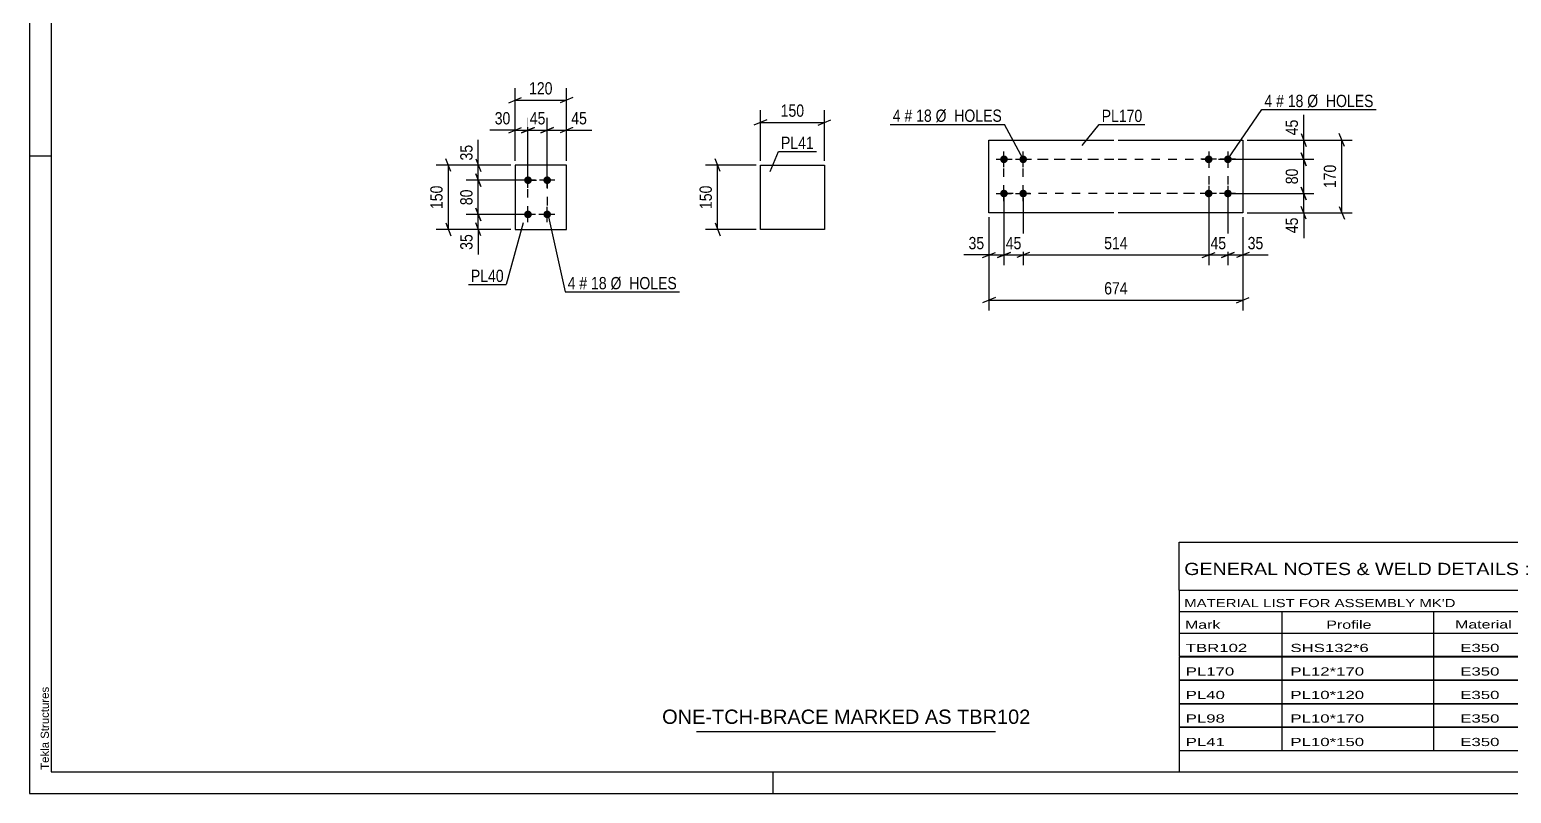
# Model space of a CAD drawing. Header units: millimetres. Extents: x 0 to 594, y 0 to 420.
# Drawn here: x 0 to 346.7, y 0 to 178.6 of the extents above; entities that cross this region are included whole.
import ezdxf

# ---------------------------------------------------------------- set-up
doc = ezdxf.new("R2010")
doc.units = ezdxf.units.MM
doc.linetypes.add('DXK_LINE_DOT2', pattern=[3.9198, 1.9599, -1.9599])
doc.styles.add('Arial', font='ARIAL.TTF', dxfattribs={"height": 0.2})
doc.styles.add('Arial Narrow', font='ARIALN.TTF', dxfattribs={"height": 0.2})

# ---------------------------------------------------------------- blocks, each defined once
blk = doc.blocks.new('Unknown-580874476-1129')
at = {"color": 5, "linetype": 'Continuous'}
for p, q in [((0, 420), (0, 0)), ((5, 415), (5, 5)), ((5, 149), (0, 149)), ((5, 5), (589, 5)), ((174, 0), (174, 5)), ((0, 0), (594, 0))]:
    blk.add_line(p, q, dxfattribs=at)
at = {"color": 174, "linetype": 'Continuous', "style": 'Arial'}
blk.add_text('Tekla Structures', height=1.9102, rotation=90, dxfattribs=at).set_placement((4.5, 5.5))
blk = doc.blocks.new('Part-580874476-3673 - 3672')
at = {"color": 2, "linetype": 'Continuous'}
for p, q in [((224.47, 152.8), (253.67, 152.8)), ((224.47, 135.8), (224.47, 152.8)), ((254.67, 152.8), (283.87, 152.8)), ((283.87, 152.8), (283.87, 135.8)), ((253.67, 135.8), (224.47, 135.8)), ((283.87, 135.8), (254.67, 135.8))]:
    blk.add_line(p, q, dxfattribs=at)
blk = doc.blocks.new('Bolt-580874476-3674 - 3672')
at = {"linetype": 'Continuous'}
for points in [[(275.87, 147.4, -1), (275.87, 149.2, -1)], [(280.37, 147.4, -1), (280.37, 149.2, -1)], [(275.87, 139.4, -1), (275.87, 141.2, -1)], [(280.37, 139.4, -1), (280.37, 141.2, -1)]]:
    blk.add_hatch(color=1, dxfattribs=at).paths.add_polyline_path(points)
at = {"color": 1, "linetype": 'Continuous'}
for p, q in [((275.87, 150.1), (275.87, 146.5)), ((280.37, 150.1), (280.37, 146.5)), ((277.67, 148.3), (274.07, 148.3)), ((282.17, 148.3), (278.57, 148.3)), ((277.67, 140.3), (274.07, 140.3)), ((275.87, 142.1), (275.87, 138.5)), ((282.17, 140.3), (278.57, 140.3)), ((280.37, 142.1), (280.37, 138.5))]:
    blk.add_line(p, q, dxfattribs=at)
blk = doc.blocks.new('Bolt-580874476-3675 - 3672')
at = {"linetype": 'Continuous'}
for points in [[(227.97, 149.2, -1), (227.97, 147.4, -1)], [(232.47, 149.2, -1), (232.47, 147.4, -1)], [(227.97, 141.2, -1), (227.97, 139.4, -1)], [(232.47, 141.2, -1), (232.47, 139.4, -1)]]:
    blk.add_hatch(color=1, dxfattribs=at).paths.add_polyline_path(points)
at = {"color": 1, "linetype": 'Continuous'}
for p, q in [((227.97, 146.5), (227.97, 150.1)), ((232.47, 146.5), (232.47, 150.1)), ((226.17, 148.3), (229.77, 148.3)), ((230.67, 148.3), (234.27, 148.3)), ((226.17, 140.3), (229.77, 140.3)), ((227.97, 138.5), (227.97, 142.1)), ((230.67, 140.3), (234.27, 140.3)), ((232.47, 138.5), (232.47, 142.1))]:
    blk.add_line(p, q, dxfattribs=at)
blk = doc.blocks.new('Part-580874476-1555 - 1539')
at = {"color": 2, "linetype": 'Continuous'}
for p, q in [((113.6, 146.91), (113.6, 131.91)), ((125.6, 146.91), (113.6, 146.91)), ((125.6, 131.91), (125.6, 146.91)), ((113.6, 131.91), (125.6, 131.91))]:
    blk.add_line(p, q, dxfattribs=at)
blk = doc.blocks.new('Bolt-580874476-1560 - 1539')
at = {"linetype": 'Continuous'}
for points in [[(116.6, 142.51, -1), (116.6, 144.31, -1)], [(121.1, 142.51, -1), (121.1, 144.31, -1)], [(116.6, 134.51, -1), (116.6, 136.31, -1)], [(121.1, 134.51, -1), (121.1, 136.31, -1)]]:
    blk.add_hatch(color=1, dxfattribs=at).paths.add_polyline_path(points)
at = {"color": 1, "linetype": 'Continuous'}
for p, q in [((118.4, 143.41), (114.8, 143.41)), ((116.6, 141.61), (116.6, 145.21)), ((122.9, 143.41), (119.3, 143.41)), ((121.1, 141.61), (121.1, 145.21)), ((118.4, 135.41), (114.8, 135.41)), ((116.6, 133.61), (116.6, 137.21)), ((122.9, 135.41), (119.3, 135.41)), ((121.1, 133.61), (121.1, 137.21))]:
    blk.add_line(p, q, dxfattribs=at)
blk = doc.blocks.new('Part-580874476-1515 - 1499')
at = {"color": 2, "linetype": 'Continuous'}
for p, q in [((170.97, 146.91), (185.97, 146.91)), ((170.97, 131.91), (170.97, 146.91)), ((185.97, 146.91), (185.97, 131.91)), ((185.97, 131.91), (170.97, 131.91))]:
    blk.add_line(p, q, dxfattribs=at)
blk = doc.blocks.new('Rectangle-580874476-3849 - 3672')
at = {"color": 1, "linetype": 'DXK_LINE_DOT2'}
for p, q in [((227.97, 148.3), (253.67, 148.3)), ((227.97, 140.3), (227.97, 148.3)), ((254.67, 148.3), (280.37, 148.3)), ((280.37, 148.3), (280.37, 140.3)), ((253.67, 140.3), (227.97, 140.3)), ((280.37, 140.3), (254.67, 140.3))]:
    blk.add_line(p, q, dxfattribs=at)
blk = doc.blocks.new('Rectangle-580874476-1669 - 1539')
at = {"color": 1, "linetype": 'DXK_LINE_DOT2'}
blk.add_lwpolyline([(116.6, 143.41), (121.1, 143.41), (121.1, 135.41), (116.6, 135.41), (116.6, 143.41)], close=True, dxfattribs=at)
blk = doc.blocks.new('Rectangle-580874476-3859 - 3672')
at = {"color": 1, "linetype": 'DXK_LINE_DOT2'}
for p, q in [((232.47, 148.3), (253.67, 148.3)), ((232.47, 140.3), (232.47, 148.3)), ((254.67, 148.3), (275.87, 148.3)), ((275.87, 148.3), (275.87, 140.3)), ((253.67, 140.3), (232.47, 140.3)), ((275.87, 140.3), (254.67, 140.3))]:
    blk.add_line(p, q, dxfattribs=at)
blk = doc.blocks.new('StraightDimension-580874476-3680 - 3672')
at = {"color": 7, "linetype": 'Continuous'}
for p, q in [((280.37, 139.3), (280.37, 123.52)), ((283.87, 134.8), (283.87, 123.52)), ((278.87, 125.32), (281.87, 126.52)), ((280.37, 125.92), (283.87, 125.92)), ((285.37, 126.52), (282.37, 125.32))]:
    blk.add_line(p, q, dxfattribs=at)
at = {"color": 0}
blk.add_wipeout([(289.25, 126.67), (289.25, 130.87), (284.4, 130.87), (284.4, 126.67)], dxfattribs=at)
at = {"color": 7, "linetype": 'Continuous'}
blk.add_line((283.87, 125.92), (289.78, 125.92), dxfattribs=at)
blk.add_line((283.87, 125.92), (289.78, 125.92), dxfattribs=at)
at = {"color": 3, "style": 'Arial Narrow'}
blk.add_text('35', height=2.863, dxfattribs=at).set_placement((285, 127.27))
blk = doc.blocks.new('StraightDimension-580874476-3681 - 3672')
at = {"color": 7, "linetype": 'Continuous'}
for p, q in [((275.87, 139.3), (275.87, 123.52)), ((280.37, 139.3), (280.37, 123.52)), ((274.37, 125.32), (277.37, 126.52)), ((275.87, 125.92), (280.37, 125.92)), ((281.87, 126.52), (278.87, 125.32))]:
    blk.add_line(p, q, dxfattribs=at)
at = {"color": 0}
blk.add_wipeout([(280.55, 126.67), (280.55, 130.87), (275.7, 130.87), (275.7, 126.67)], dxfattribs=at)
at = {"color": 3, "style": 'Arial Narrow'}
blk.add_text('45', height=2.863, dxfattribs=at).set_placement((276.3, 127.27))
blk = doc.blocks.new('StraightDimension-580874476-3682 - 3672')
at = {"color": 7, "linetype": 'Continuous'}
for p, q in [((232.47, 139.3), (232.47, 123.52)), ((275.87, 139.3), (275.87, 123.52)), ((233.97, 126.52), (230.97, 125.32)), ((232.47, 125.92), (275.87, 125.92)), ((274.37, 125.32), (277.37, 126.52))]:
    blk.add_line(p, q, dxfattribs=at)
at = {"color": 0}
blk.add_wipeout([(257.52, 126.67), (257.52, 130.87), (250.83, 130.87), (250.83, 126.67)], dxfattribs=at)
at = {"color": 3, "style": 'Arial Narrow'}
blk.add_text('514', height=2.863, dxfattribs=at).set_placement((251.43, 127.27))
blk = doc.blocks.new('StraightDimension-580874476-3683 - 3672')
at = {"color": 7, "linetype": 'Continuous'}
for p, q in [((227.97, 139.3), (227.97, 123.52)), ((232.47, 139.3), (232.47, 123.52)), ((226.47, 125.32), (229.47, 126.52)), ((227.97, 125.92), (232.47, 125.92)), ((233.97, 126.52), (230.97, 125.32))]:
    blk.add_line(p, q, dxfattribs=at)
at = {"color": 0}
blk.add_wipeout([(232.65, 126.67), (232.65, 130.87), (227.8, 130.87), (227.8, 126.67)], dxfattribs=at)
at = {"color": 3, "style": 'Arial Narrow'}
blk.add_text('45', height=2.863, dxfattribs=at).set_placement((228.4, 127.27))
blk = doc.blocks.new('StraightDimension-580874476-3684 - 3672')
at = {"color": 7, "linetype": 'Continuous'}
for p, q in [((227.97, 139.3), (227.97, 123.52)), ((224.47, 134.8), (224.47, 123.52)), ((222.97, 125.32), (225.97, 126.52)), ((224.47, 125.92), (227.97, 125.92)), ((229.47, 126.52), (226.47, 125.32))]:
    blk.add_line(p, q, dxfattribs=at)
at = {"color": 0}
blk.add_wipeout([(223.95, 126.67), (223.95, 130.87), (219.09, 130.87), (219.09, 126.67)], dxfattribs=at)
at = {"color": 7, "linetype": 'Continuous'}
blk.add_line((224.47, 125.92), (218.57, 125.92), dxfattribs=at)
blk.add_line((224.47, 125.92), (218.57, 125.92), dxfattribs=at)
at = {"color": 3, "style": 'Arial Narrow'}
blk.add_text('35', height=2.863, dxfattribs=at).set_placement((219.69, 127.27))
blk = doc.blocks.new('StraightDimension-580874476-3700 - 3672')
at = {"color": 7, "linetype": 'Continuous'}
for p, q in [((224.47, 134.8), (224.47, 112.95)), ((283.87, 134.8), (283.87, 112.95)), ((225.97, 115.95), (222.97, 114.75)), ((224.47, 115.35), (283.87, 115.35)), ((282.37, 114.75), (285.37, 115.95))]:
    blk.add_line(p, q, dxfattribs=at)
at = {"color": 0}
blk.add_wipeout([(257.52, 116.1), (257.52, 120.3), (250.83, 120.3), (250.83, 116.1)], dxfattribs=at)
at = {"color": 3, "style": 'Arial Narrow'}
blk.add_text('674', height=2.863, dxfattribs=at).set_placement((251.43, 116.7))
blk = doc.blocks.new('StraightDimension-580874476-3720 - 3672')
at = {"color": 7, "linetype": 'Continuous'}
for p, q in [((284.87, 152.8), (309.42, 152.8)), ((307.62, 151.3), (306.42, 154.3)), ((307.02, 135.8), (307.02, 152.8)), ((284.87, 135.8), (309.42, 135.8)), ((306.42, 137.3), (307.62, 134.3))]:
    blk.add_line(p, q, dxfattribs=at)
at = {"color": 0}
blk.add_wipeout([(306.27, 147.64), (302.07, 147.64), (302.07, 140.96), (306.27, 140.96)], dxfattribs=at)
at = {"color": 3, "style": 'Arial Narrow'}
blk.add_text('170', height=2.863, rotation=90.0002, dxfattribs=at).set_placement((305.67, 141.56))
blk = doc.blocks.new('StraightDimension-580874476-3822 - 3672')
at = {"color": 7, "linetype": 'Continuous'}
for p, q in [((284.87, 152.8), (300.51, 152.8)), ((297.51, 154.3), (298.71, 151.3)), ((298.11, 148.3), (298.11, 152.8)), ((298.71, 146.8), (297.51, 149.8)), ((281.37, 148.3), (300.51, 148.3))]:
    blk.add_line(p, q, dxfattribs=at)
at = {"color": 0}
blk.add_wipeout([(297.36, 158.18), (293.16, 158.18), (293.16, 153.32), (297.36, 153.32)], dxfattribs=at)
at = {"color": 7, "linetype": 'Continuous'}
blk.add_line((298.11, 152.8), (298.11, 158.71), dxfattribs=at)
blk.add_line((298.11, 152.8), (298.11, 158.71), dxfattribs=at)
at = {"color": 3, "style": 'Arial Narrow'}
blk.add_text('45', height=2.863, rotation=90.0002, dxfattribs=at).set_placement((296.76, 153.92))
blk = doc.blocks.new('StraightDimension-580874476-3823 - 3672')
at = {"color": 7, "linetype": 'Continuous'}
for p, q in [((297.51, 149.8), (298.71, 146.8)), ((281.37, 148.3), (300.51, 148.3)), ((298.11, 140.3), (298.11, 148.3)), ((281.37, 140.3), (300.51, 140.3)), ((298.71, 138.8), (297.51, 141.8))]:
    blk.add_line(p, q, dxfattribs=at)
at = {"color": 0}
blk.add_wipeout([(297.36, 146.73), (293.16, 146.73), (293.16, 141.87), (297.36, 141.87)], dxfattribs=at)
at = {"color": 3, "style": 'Arial Narrow'}
blk.add_text('80', height=2.863, rotation=90.0002, dxfattribs=at).set_placement((296.76, 142.47))
blk = doc.blocks.new('StraightDimension-580874476-3824 - 3672')
at = {"color": 7, "linetype": 'Continuous'}
for p, q in [((281.37, 140.3), (300.51, 140.3)), ((297.51, 141.8), (298.71, 138.8)), ((298.11, 135.8), (298.11, 140.3)), ((284.87, 135.8), (300.51, 135.8)), ((298.71, 134.3), (297.51, 137.3))]:
    blk.add_line(p, q, dxfattribs=at)
at = {"color": 0}
blk.add_wipeout([(297.36, 135.27), (293.16, 135.27), (293.16, 130.42), (297.36, 130.42)], dxfattribs=at)
at = {"color": 7, "linetype": 'Continuous'}
blk.add_line((298.11, 135.8), (298.11, 129.89), dxfattribs=at)
blk.add_line((298.11, 135.8), (298.11, 129.89), dxfattribs=at)
at = {"color": 3, "style": 'Arial Narrow'}
blk.add_text('45', height=2.863, rotation=90.0002, dxfattribs=at).set_placement((296.76, 131.02))
blk = doc.blocks.new('StraightDimension-580874476-1579 - 1539')
at = {"color": 7, "linetype": 'Continuous'}
for p, q in [((113.6, 147.91), (113.6, 157.97)), ((116.6, 144.41), (116.6, 157.97)), ((112.1, 154.52), (115.1, 155.72)), ((113.6, 155.12), (116.6, 155.12)), ((118.1, 155.72), (115.1, 154.52))]:
    blk.add_line(p, q, dxfattribs=at)
at = {"color": 0}
blk.add_wipeout([(113.08, 155.87), (113.08, 160.07), (108.22, 160.07), (108.22, 155.87)], dxfattribs=at)
at = {"color": 7, "linetype": 'Continuous'}
blk.add_line((113.6, 155.12), (107.7, 155.12), dxfattribs=at)
blk.add_line((113.6, 155.12), (107.7, 155.12), dxfattribs=at)
at = {"color": 3, "style": 'Arial Narrow'}
blk.add_text('30', height=2.863, dxfattribs=at).set_placement((108.82, 156.47))
blk = doc.blocks.new('StraightDimension-580874476-1656 - 1539')
at = {"color": 7, "linetype": 'Continuous'}
for p, q in [((112.6, 146.91), (102.12, 146.91)), ((104.37, 148.41), (105.57, 145.41)), ((104.97, 143.41), (104.97, 146.91)), ((115.6, 143.41), (102.12, 143.41)), ((105.57, 141.91), (104.37, 144.91))]:
    blk.add_line(p, q, dxfattribs=at)
at = {"color": 0}
blk.add_wipeout([(104.22, 152.29), (100.02, 152.29), (100.02, 147.43), (104.22, 147.43)], dxfattribs=at)
at = {"color": 7, "linetype": 'Continuous'}
blk.add_line((104.97, 146.91), (104.97, 152.82), dxfattribs=at)
blk.add_line((104.97, 146.91), (104.97, 152.82), dxfattribs=at)
at = {"color": 3, "style": 'Arial Narrow'}
blk.add_text('35', height=2.863, rotation=90.0002, dxfattribs=at).set_placement((103.62, 148.03))
blk = doc.blocks.new('StraightDimension-580874476-1592 - 1539')
at = {"color": 7, "linetype": 'Continuous'}
for p, q in [((116.6, 144.41), (116.6, 157.97)), ((121.1, 144.41), (121.1, 157.97)), ((115.1, 154.52), (118.1, 155.72)), ((116.6, 155.12), (121.1, 155.12)), ((122.6, 155.72), (119.6, 154.52))]:
    blk.add_line(p, q, dxfattribs=at)
at = {"color": 0}
blk.add_wipeout([(121.28, 155.87), (121.28, 160.07), (116.43, 160.07), (116.43, 155.87)], dxfattribs=at)
at = {"color": 3, "style": 'Arial Narrow'}
blk.add_text('45', height=2.863, dxfattribs=at).set_placement((117.03, 156.47))
blk = doc.blocks.new('StraightDimension-580874476-1562 - 1539')
at = {"color": 7, "linetype": 'Continuous'}
for p, q in [((113.6, 147.91), (113.6, 164.97)), ((125.6, 147.91), (125.6, 164.97)), ((112.1, 161.52), (115.1, 162.72)), ((113.6, 162.12), (125.6, 162.12)), ((127.1, 162.72), (124.1, 161.52))]:
    blk.add_line(p, q, dxfattribs=at)
at = {"color": 0}
blk.add_wipeout([(122.95, 162.87), (122.95, 167.07), (116.26, 167.07), (116.26, 162.87)], dxfattribs=at)
at = {"color": 3, "style": 'Arial Narrow'}
blk.add_text('120', height=2.863, dxfattribs=at).set_placement((116.86, 163.47))
blk = doc.blocks.new('StraightDimension-580874476-1602 - 1539')
at = {"color": 7, "linetype": 'Continuous'}
for p, q in [((121.1, 144.41), (121.1, 157.97)), ((125.6, 147.91), (125.6, 157.97)), ((119.6, 154.52), (122.6, 155.72)), ((121.1, 155.12), (125.6, 155.12)), ((127.1, 155.72), (124.1, 154.52))]:
    blk.add_line(p, q, dxfattribs=at)
at = {"color": 0}
blk.add_wipeout([(130.98, 155.87), (130.98, 160.07), (126.13, 160.07), (126.13, 155.87)], dxfattribs=at)
at = {"color": 7, "linetype": 'Continuous'}
blk.add_line((125.6, 155.12), (131.51, 155.12), dxfattribs=at)
blk.add_line((125.6, 155.12), (131.51, 155.12), dxfattribs=at)
at = {"color": 3, "style": 'Arial Narrow'}
blk.add_text('45', height=2.863, dxfattribs=at).set_placement((126.73, 156.47))
blk = doc.blocks.new('StraightDimension-580874476-1616 - 1539')
at = {"color": 7, "linetype": 'Continuous'}
for p, q in [((112.6, 146.91), (95.12, 146.91)), ((98.57, 145.41), (97.37, 148.41)), ((97.97, 131.91), (97.97, 146.91)), ((112.6, 131.91), (95.12, 131.91)), ((97.37, 133.41), (98.57, 130.41))]:
    blk.add_line(p, q, dxfattribs=at)
at = {"color": 0}
blk.add_wipeout([(97.22, 142.75), (93.02, 142.75), (93.02, 136.07), (97.22, 136.07)], dxfattribs=at)
at = {"color": 3, "style": 'Arial Narrow'}
blk.add_text('150', height=2.863, rotation=90.0002, dxfattribs=at).set_placement((96.62, 136.67))
blk = doc.blocks.new('StraightDimension-580874476-1633 - 1539')
at = {"color": 7, "linetype": 'Continuous'}
for p, q in [((115.6, 135.41), (102.12, 135.41)), ((104.37, 136.91), (105.57, 133.91)), ((104.97, 131.91), (104.97, 135.41)), ((112.6, 131.91), (102.12, 131.91)), ((105.57, 130.41), (104.37, 133.41))]:
    blk.add_line(p, q, dxfattribs=at)
at = {"color": 0}
blk.add_wipeout([(104.22, 131.38), (100.02, 131.38), (100.02, 126.53), (104.22, 126.53)], dxfattribs=at)
at = {"color": 7, "linetype": 'Continuous'}
blk.add_line((104.97, 131.91), (104.97, 126), dxfattribs=at)
blk.add_line((104.97, 131.91), (104.97, 126), dxfattribs=at)
at = {"color": 3, "style": 'Arial Narrow'}
blk.add_text('35', height=2.863, rotation=90.0002, dxfattribs=at).set_placement((103.62, 127.13))
blk = doc.blocks.new('StraightDimension-580874476-1646 - 1539')
at = {"color": 7, "linetype": 'Continuous'}
for p, q in [((115.6, 143.41), (102.12, 143.41)), ((104.37, 144.91), (105.57, 141.91)), ((104.97, 135.41), (104.97, 143.41)), ((115.6, 135.41), (102.12, 135.41)), ((105.57, 133.91), (104.37, 136.91))]:
    blk.add_line(p, q, dxfattribs=at)
at = {"color": 0}
blk.add_wipeout([(104.22, 141.84), (100.02, 141.84), (100.02, 136.98), (104.22, 136.98)], dxfattribs=at)
at = {"color": 3, "style": 'Arial Narrow'}
blk.add_text('80', height=2.863, rotation=90.0002, dxfattribs=at).set_placement((103.62, 137.58))
blk = doc.blocks.new('StraightDimension-580874476-1517 - 1499')
at = {"color": 7, "linetype": 'Continuous'}
for p, q in [((169.97, 146.91), (158.12, 146.91)), ((161.57, 145.41), (160.37, 148.41)), ((160.97, 131.91), (160.97, 146.91)), ((169.97, 131.91), (158.12, 131.91)), ((160.37, 133.41), (161.57, 130.41))]:
    blk.add_line(p, q, dxfattribs=at)
at = {"color": 0}
blk.add_wipeout([(160.22, 142.75), (156.02, 142.75), (156.02, 136.07), (160.22, 136.07)], dxfattribs=at)
at = {"color": 3, "style": 'Arial Narrow'}
blk.add_text('150', height=2.863, rotation=90.0002, dxfattribs=at).set_placement((159.62, 136.67))
blk = doc.blocks.new('StraightDimension-580874476-1526 - 1499')
at = {"color": 7, "linetype": 'Continuous'}
for p, q in [((170.97, 147.91), (170.97, 159.76)), ((185.97, 147.91), (185.97, 159.76)), ((172.47, 157.51), (169.47, 156.31)), ((170.97, 156.91), (185.97, 156.91)), ((184.47, 156.31), (187.47, 157.51))]:
    blk.add_line(p, q, dxfattribs=at)
at = {"color": 0}
blk.add_wipeout([(181.81, 157.66), (181.81, 161.86), (175.13, 161.86), (175.13, 157.66)], dxfattribs=at)
at = {"color": 3, "style": 'Arial Narrow'}
blk.add_text('150', height=2.863, dxfattribs=at).set_placement((175.73, 158.26))
blk = doc.blocks.new('Unknown-580874476-4708')
at = {"color": 7, "linetype": 'Continuous'}
for p, q in [((269, 58.75), (429, 58.75)), ((269, 47.5), (269, 58.75)), ((429, 58.75), (429, 47.5)), ((269, 47.5), (429, 47.5)), ((269, 47.5), (269, 42.5)), ((429, 47.5), (429, 42.5)), ((269, 42.5), (429, 42.5)), ((269, 42.5), (269, 37.5)), ((293, 42.5), (293, 37.5)), ((328.5, 42.5), (328.5, 37.5)), ((354.5, 42.5), (354.5, 37.5)), ((367.5, 42.5), (367.5, 37.5)), ((385, 42.5), (385, 37.5)), ((407, 42.5), (407, 37.5)), ((429, 42.5), (429, 37.5)), ((269, 37.5), (429, 37.5)), ((269, 37.45), (269, 32.05)), ((269, 37.45), (429, 37.45)), ((293, 37.5), (293, 32)), ((328.5, 37.5), (328.5, 32)), ((354.5, 37.5), (354.5, 32)), ((367.5, 37.5), (367.5, 32)), ((385, 37.5), (385, 32)), ((407, 37.5), (407, 32)), ((429, 37.45), (429, 32.05)), ((269, 32.05), (429, 32.05)), ((269, 31.95), (269, 26.55)), ((269, 31.95), (429, 31.95)), ((293, 32), (293, 26.5)), ((328.5, 32), (328.5, 26.5)), ((354.5, 32), (354.5, 26.5)), ((367.5, 32), (367.5, 26.5)), ((385, 32), (385, 26.5)), ((407, 32), (407, 26.5)), ((429, 31.95), (429, 26.55)), ((269, 26.55), (429, 26.55)), ((269, 26.45), (269, 21.05)), ((269, 26.45), (429, 26.45)), ((293, 26.5), (293, 21)), ((328.5, 26.5), (328.5, 21)), ((354.5, 26.5), (354.5, 21)), ((367.5, 26.5), (367.5, 21)), ((385, 26.5), (385, 21)), ((407, 26.5), (407, 21)), ((429, 26.45), (429, 21.05)), ((269, 21.05), (429, 21.05)), ((269, 20.95), (269, 15.55)), ((269, 20.95), (429, 20.95)), ((293, 21), (293, 15.5)), ((328.5, 21), (328.5, 15.5)), ((354.5, 21), (354.5, 15.5)), ((367.5, 21), (367.5, 15.5)), ((385, 21), (385, 15.5)), ((407, 21), (407, 15.5)), ((429, 20.95), (429, 15.55)), ((269, 15.55), (429, 15.55)), ((269, 15.45), (269, 10.05)), ((269, 15.45), (429, 15.45)), ((293, 15.5), (293, 10)), ((328.5, 15.5), (328.5, 10)), ((354.5, 15.5), (354.5, 10)), ((367.5, 15.5), (367.5, 10)), ((385, 15.5), (385, 10)), ((407, 15.5), (407, 10)), ((429, 15.45), (429, 10.05)), ((269, 10.05), (429, 10.05)), ((269, 10), (429, 10)), ((269, 10), (269, 5)), ((385, 10), (385, 5)), ((407, 10), (407, 5)), ((429, 10), (429, 5)), ((269, 5), (429, 5))]:
    blk.add_line(p, q, dxfattribs=at)
at = {"color": 7, "style": 'Arial Narrow'}
for s, height, width, p in [('GENERAL NOTES & WELD DETAILS :', 2.8633, 1.4, (270.15, 51.06)), ('REFER TYP DRAWING TYP-01', 1.9089, 1.6, (353.7, 51.16)), ("MATERIAL LIST FOR ASSEMBLY MK'D", 1.9089, 1.6, (270.15, 43.56)), ('TBR102', 1.909, 1.794707, (361.59, 43.47)), ('1', 1.91, 1.794707, (391.08, 43.56)), ('No. Required', 1.9089, 1.6, (400.41, 43.56)), ('Mark', 1.909, 1.7, (270.34, 38.5)), ('Profile', 1.909, 1.7, (303.41, 38.5)), ('Material', 1.909, 1.7, (333.54, 38.56)), ('No.', 1.909, 1.7, (358.5, 38.56)), ('Length', 1.909, 1.7, (369, 38.56)), ('Area', 1.909, 1.7, (391.5, 38.56)), ('Weight', 1.909, 1.7, (411, 38.56))]:
    blk.add_text(s, height=height, dxfattribs=dict(at, width=width)).set_placement(p)
at = {"color": 7, "linetype": 'Continuous', "style": 'Arial Narrow'}
for s, height, width, p in [('TBR102', 1.909, 1.794707, (270.5, 33.06)), ('SHS132*6', 1.909, 1.794707, (295, 33.06)), ('E350', 1.909, 1.794707, (334.74, 33.06)), ('1', 1.91, 1.794707, (358.86, 33.06)), ('5678', 1.909, 1.794707, (371.58, 33.06)), ('3.0', 1.909, 1.794707, (395.32, 33.06)), ('134.4', 1.909, 1.794707, (411.96, 33.06)), ('PL170', 1.909, 1.794707, (270.5, 27.56)), ('PL12*170', 1.909, 1.794707, (295, 27.56)), ('E350', 1.909, 1.794707, (334.74, 27.56)), ('1', 1.91, 1.794707, (358.86, 27.56)), ('674', 1.909, 1.794707, (373.77, 27.56)), ('0.2', 1.909, 1.794707, (395.32, 27.56)), ('10.8', 1.909, 1.794707, (414.14, 27.56)), ('PL40', 1.909, 1.794707, (270.5, 22.06)), ('PL10*120', 1.909, 1.794707, (295, 22.06)), ('E350', 1.909, 1.794707, (334.74, 22.06)), ('4', 1.91, 1.794707, (358.86, 22.06)), ('150', 1.909, 1.794707, (373.77, 22.06)), ('0.0', 1.909, 1.794707, (395.32, 22.06)), ('5.7', 1.909, 1.794707, (416.33, 22.06)), ('PL98', 1.909, 1.794707, (270.5, 16.56)), ('PL10*170', 1.909, 1.794707, (295, 16.56)), ('E350', 1.909, 1.794707, (334.74, 16.56)), ('1', 1.91, 1.794707, (358.86, 16.56)), ('170', 1.909, 1.794707, (373.77, 16.56)), ('0.1', 1.909, 1.794707, (395.32, 16.56)), ('2.3', 1.909, 1.794707, (416.33, 16.56)), ('PL41', 1.909, 1.794707, (270.5, 11.06)), ('PL10*150', 1.909, 1.794707, (295, 11.06)), ('E350', 1.909, 1.794707, (334.74, 11.06)), ('1', 1.91, 1.794707, (358.86, 11.06)), ('150', 1.909, 1.794707, (373.77, 11.06)), ('0.1', 1.909, 1.794707, (395.32, 11.06)), ('1.8', 1.909, 1.794707, (416.33, 11.06)), ('Total', 1.909, 1.7, (371.33, 6.5)), ('3.5', 1.909, 1.794707, (394.83, 6.5)), ('154.9', 1.909, 1.794707, (411.96, 6.5))]:
    blk.add_text(s, height=height, dxfattribs=dict(at, width=width)).set_placement(p)
blk = doc.blocks.new('Unknown-580874476-4709')
at = {"color": 7, "linetype": 'Continuous'}
blk.add_line((156, 14.5), (226, 14.5), dxfattribs=at)
at = {"color": 7, "style": 'Arial'}
blk.add_text('ONE-TCH-BRACE MARKED AS TBR102', height=3.3428, dxfattribs=at).set_placement((147.99, 16.25))
blk = doc.blocks.new('Mark-580874476-3723 - 3672')
at = {"color": 0}
blk.add_wipeout([(260.34, 157.03), (260.34, 160.03), (250.84, 160.03), (250.84, 157.03)], dxfattribs=at)
blk.add_wipeout([(260.34, 157.03), (260.34, 160.03), (250.84, 160.03), (250.84, 157.03)], dxfattribs=at)
at = {"color": 30, "linetype": 'Continuous'}
for p, q in [((246.3, 151.51), (250.24, 156.43)), ((250.24, 156.43), (260.94, 156.43))]:
    blk.add_line(p, q, dxfattribs=at)
at = {"color": 3, "style": 'Arial Narrow'}
blk.add_text('PL170', height=2.863, dxfattribs=at).set_placement((250.84, 157.03))
blk = doc.blocks.new('Mark-580874476-3726 - 3672')
at = {"color": 0}
blk.add_wipeout([(290.75, 160.52), (290.75, 163.52), (288.92, 163.52), (288.92, 160.52)], dxfattribs=at)
blk.add_wipeout([(290.75, 160.52), (290.75, 163.52), (288.92, 163.52), (288.92, 160.52)], dxfattribs=at)
at = {"color": 7, "linetype": 'Continuous'}
blk.add_line((280.37, 148.3), (288.32, 159.92), dxfattribs=at)
at = {"color": 0}
blk.add_wipeout([(293.48, 160.52), (293.48, 163.52), (291.65, 163.52), (291.65, 160.52)], dxfattribs=at)
blk.add_wipeout([(293.48, 160.52), (293.48, 163.52), (291.65, 163.52), (291.65, 160.52)], dxfattribs=at)
at = {"color": 3, "style": 'Arial Narrow'}
blk.add_text('4', height=2.86, dxfattribs=at).set_placement((288.92, 160.52))
at = {"color": 0}
blk.add_wipeout([(298.03, 160.52), (298.03, 163.52), (294.38, 163.52), (294.38, 160.52)], dxfattribs=at)
blk.add_wipeout([(298.03, 160.52), (298.03, 163.52), (294.38, 163.52), (294.38, 160.52)], dxfattribs=at)
at = {"color": 3, "style": 'Arial Narrow'}
blk.add_text('#', height=2.86, dxfattribs=at).set_placement((291.65, 160.52))
at = {"color": 0}
blk.add_wipeout([(314.46, 160.52), (314.46, 163.52), (298.93, 163.52), (298.93, 160.52)], dxfattribs=at)
blk.add_wipeout([(314.46, 160.52), (314.46, 163.52), (298.93, 163.52), (298.93, 160.52)], dxfattribs=at)
at = {"color": 7, "linetype": 'Continuous'}
blk.add_line((288.32, 159.92), (315.06, 159.92), dxfattribs=at)
at = {"color": 3, "style": 'Arial Narrow'}
for s, p in [('18', (294.38, 160.52)), ('Ø  HOLES', (298.93, 160.52))]:
    blk.add_text(s, height=2.863, dxfattribs=at).set_placement(p)
blk = doc.blocks.new('Mark-580874476-3727 - 3672')
at = {"color": 0}
blk.add_wipeout([(203.79, 157.07), (203.79, 160.07), (201.96, 160.07), (201.96, 157.07)], dxfattribs=at)
blk.add_wipeout([(203.79, 157.07), (203.79, 160.07), (201.96, 160.07), (201.96, 157.07)], dxfattribs=at)
blk.add_wipeout([(206.52, 157.07), (206.52, 160.07), (204.69, 160.07), (204.69, 157.07)], dxfattribs=at)
blk.add_wipeout([(206.52, 157.07), (206.52, 160.07), (204.69, 160.07), (204.69, 157.07)], dxfattribs=at)
at = {"color": 3, "style": 'Arial Narrow'}
blk.add_text('4', height=2.86, dxfattribs=at).set_placement((201.96, 157.07))
at = {"color": 0}
blk.add_wipeout([(211.07, 157.07), (211.07, 160.07), (207.42, 160.07), (207.42, 157.07)], dxfattribs=at)
blk.add_wipeout([(211.07, 157.07), (211.07, 160.07), (207.42, 160.07), (207.42, 157.07)], dxfattribs=at)
at = {"color": 3, "style": 'Arial Narrow'}
blk.add_text('#', height=2.86, dxfattribs=at).set_placement((204.69, 157.07))
at = {"color": 0}
blk.add_wipeout([(227.5, 157.07), (227.5, 160.07), (211.97, 160.07), (211.97, 157.07)], dxfattribs=at)
blk.add_wipeout([(227.5, 157.07), (227.5, 160.07), (211.97, 160.07), (211.97, 157.07)], dxfattribs=at)
at = {"color": 7, "linetype": 'Continuous'}
for p in [(201.36, 156.47), (232.47, 148.3)]:
    blk.add_line(p, (228.1, 156.47), dxfattribs=at)
at = {"color": 3, "style": 'Arial Narrow'}
for s, p in [('18', (207.42, 157.07)), ('Ø  HOLES', (211.97, 157.07))]:
    blk.add_text(s, height=2.863, dxfattribs=at).set_placement(p)
blk = doc.blocks.new('Mark-580874476-1551 - 1539')
at = {"color": 0}
blk.add_wipeout([(110.93, 119.61), (110.93, 122.61), (103.25, 122.61), (103.25, 119.61)], dxfattribs=at)
blk.add_wipeout([(110.93, 119.61), (110.93, 122.61), (103.25, 122.61), (103.25, 119.61)], dxfattribs=at)
at = {"color": 30, "linetype": 'Continuous'}
for p in [(115.45, 133.41), (102.65, 119.01)]:
    blk.add_line(p, (111.53, 119.01), dxfattribs=at)
at = {"color": 3, "style": 'Arial Narrow'}
blk.add_text('PL40', height=2.863, dxfattribs=at).set_placement((103.25, 119.61))
blk = doc.blocks.new('Mark-580874476-1556 - 1539')
at = {"color": 0}
blk.add_wipeout([(127.73, 117.91), (127.73, 120.91), (125.9, 120.91), (125.9, 117.91)], dxfattribs=at)
blk.add_wipeout([(127.73, 117.91), (127.73, 120.91), (125.9, 120.91), (125.9, 117.91)], dxfattribs=at)
at = {"color": 7, "linetype": 'Continuous'}
blk.add_line((121.22, 135.56), (125.3, 117.31), dxfattribs=at)
at = {"color": 0}
blk.add_wipeout([(130.46, 117.91), (130.46, 120.91), (128.63, 120.91), (128.63, 117.91)], dxfattribs=at)
blk.add_wipeout([(130.46, 117.91), (130.46, 120.91), (128.63, 120.91), (128.63, 117.91)], dxfattribs=at)
at = {"color": 3, "style": 'Arial Narrow'}
blk.add_text('4', height=2.86, dxfattribs=at).set_placement((125.9, 117.91))
at = {"color": 0}
blk.add_wipeout([(135.02, 117.91), (135.02, 120.91), (131.36, 120.91), (131.36, 117.91)], dxfattribs=at)
blk.add_wipeout([(135.02, 117.91), (135.02, 120.91), (131.36, 120.91), (131.36, 117.91)], dxfattribs=at)
at = {"color": 3, "style": 'Arial Narrow'}
blk.add_text('#', height=2.86, dxfattribs=at).set_placement((128.63, 117.91))
at = {"color": 0}
blk.add_wipeout([(151.44, 117.91), (151.44, 120.91), (135.92, 120.91), (135.92, 117.91)], dxfattribs=at)
blk.add_wipeout([(151.44, 117.91), (151.44, 120.91), (135.92, 120.91), (135.92, 117.91)], dxfattribs=at)
at = {"color": 7, "linetype": 'Continuous'}
blk.add_line((125.3, 117.31), (152.04, 117.31), dxfattribs=at)
at = {"color": 3, "style": 'Arial Narrow'}
for s, p in [('18', (131.36, 117.91)), ('Ø  HOLES', (135.92, 117.91))]:
    blk.add_text(s, height=2.863, dxfattribs=at).set_placement(p)
blk = doc.blocks.new('Mark-580874476-1511 - 1499')
at = {"color": 0}
blk.add_wipeout([(183.48, 150.73), (183.48, 153.73), (175.8, 153.73), (175.8, 150.73)], dxfattribs=at)
blk.add_wipeout([(183.48, 150.73), (183.48, 153.73), (175.8, 153.73), (175.8, 150.73)], dxfattribs=at)
at = {"color": 30, "linetype": 'Continuous'}
for p, q in [((173.24, 145.45), (175.2, 150.13)), ((175.2, 150.13), (184.08, 150.13))]:
    blk.add_line(p, q, dxfattribs=at)
at = {"color": 3, "style": 'Arial Narrow'}
blk.add_text('PL41', height=2.863, dxfattribs=at).set_placement((175.8, 150.73))

msp = doc.modelspace()

# ---------------------------------------------------------------- block references
for name in ['Unknown-580874476-1129', 'Part-580874476-3673 - 3672', 'Bolt-580874476-3675 - 3672', 'Bolt-580874476-3674 - 3672', 'Part-580874476-1555 - 1539', 'Part-580874476-1515 - 1499', 'Rectangle-580874476-3849 - 3672', 'Rectangle-580874476-3859 - 3672', 'Bolt-580874476-1560 - 1539', 'Rectangle-580874476-1669 - 1539', 'Unknown-580874476-4708', 'Unknown-580874476-4709']:
    msp.add_blockref(name, (0, 0))

# ---------------------------------------------------------------- next in the draw order: block references
for name in ['StraightDimension-580874476-1579 - 1539', 'Mark-580874476-3727 - 3672', 'Mark-580874476-3723 - 3672', 'StraightDimension-580874476-1517 - 1499', 'StraightDimension-580874476-3680 - 3672', 'Mark-580874476-1556 - 1539']:
    msp.add_blockref(name, (0, 0))

# ---------------------------------------------------------------- next in the draw order: block references
for name in ['StraightDimension-580874476-1526 - 1499', 'StraightDimension-580874476-1656 - 1539', 'StraightDimension-580874476-3681 - 3672']:
    msp.add_blockref(name, (0, 0))

# ---------------------------------------------------------------- next in the draw order: block references
for name in ['StraightDimension-580874476-1592 - 1539', 'Mark-580874476-1511 - 1499', 'StraightDimension-580874476-3682 - 3672']:
    msp.add_blockref(name, (0, 0))

# ---------------------------------------------------------------- next in the draw order: block references
for name in ['StraightDimension-580874476-1562 - 1539', 'StraightDimension-580874476-3683 - 3672']:
    msp.add_blockref(name, (0, 0))

# ---------------------------------------------------------------- next in the draw order: block references
for name in ['StraightDimension-580874476-1602 - 1539', 'StraightDimension-580874476-1616 - 1539', 'StraightDimension-580874476-3684 - 3672']:
    msp.add_blockref(name, (0, 0))

# ---------------------------------------------------------------- next in the draw order: block references
for name in ['StraightDimension-580874476-1633 - 1539', 'StraightDimension-580874476-3700 - 3672']:
    msp.add_blockref(name, (0, 0))

# ---------------------------------------------------------------- next in the draw order: block references
for name in ['StraightDimension-580874476-3720 - 3672', 'StraightDimension-580874476-1646 - 1539']:
    msp.add_blockref(name, (0, 0))

# ---------------------------------------------------------------- next in the draw order: block references
for name in ['StraightDimension-580874476-3822 - 3672', 'Mark-580874476-1551 - 1539']:
    msp.add_blockref(name, (0, 0))

# ---------------------------------------------------------------- next in the draw order: block references
msp.add_blockref('StraightDimension-580874476-3823 - 3672', (0, 0))

# ---------------------------------------------------------------- next in the draw order: block references
for name in ['Mark-580874476-3726 - 3672', 'StraightDimension-580874476-3824 - 3672']:
    msp.add_blockref(name, (0, 0))

doc.saveas('drawing.dxf')
